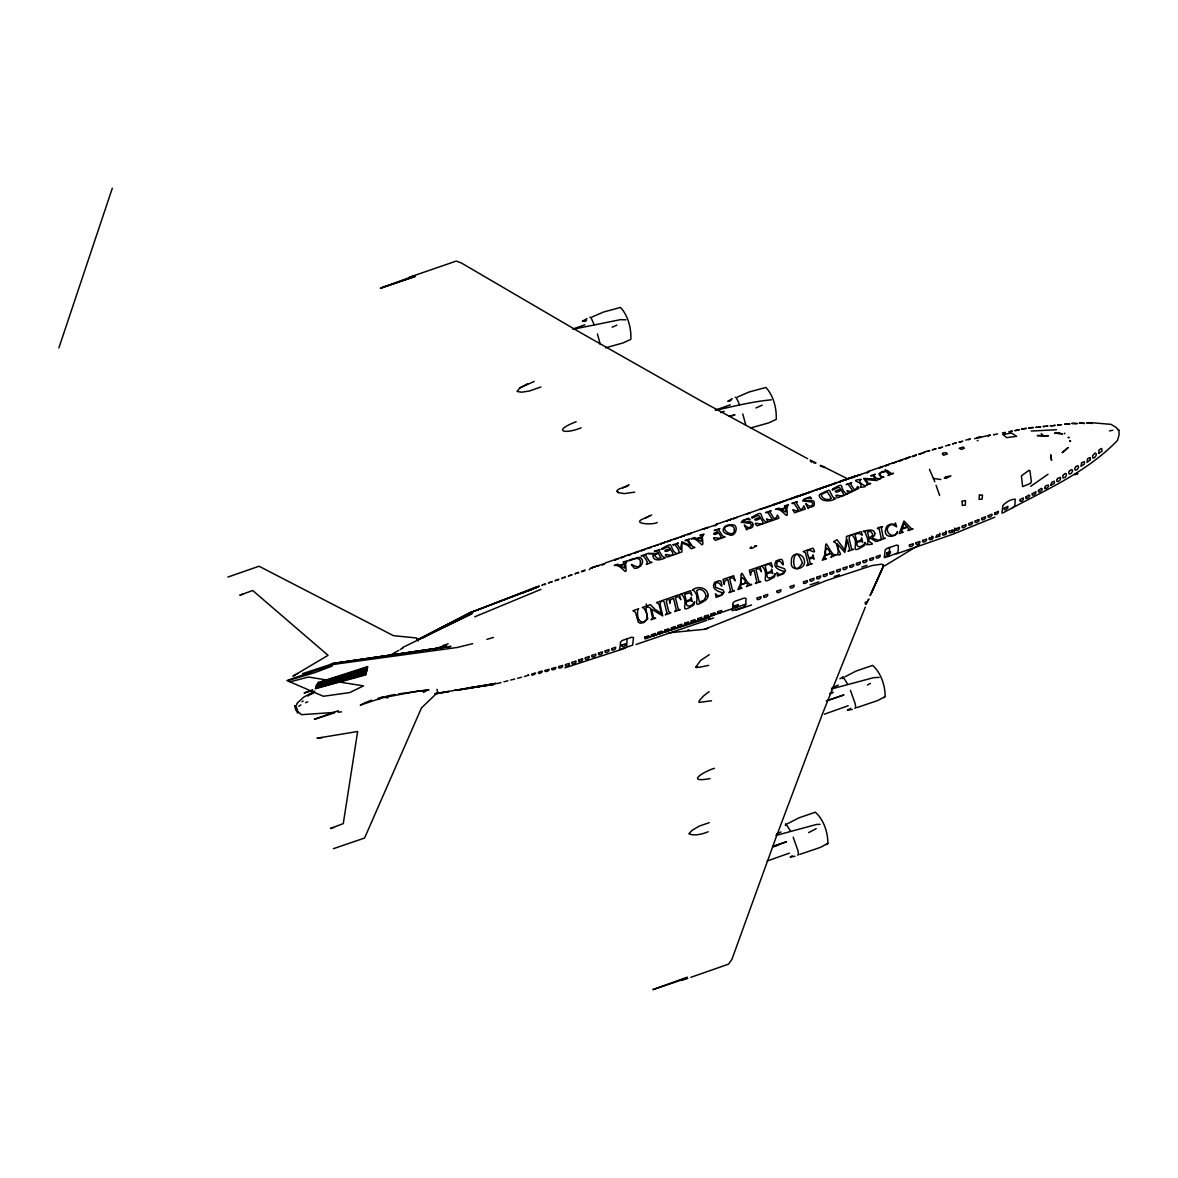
<?xml version="1.0" encoding="UTF-8"?>
<svg xmlns="http://www.w3.org/2000/svg" width="1178" height="1178" viewBox="0 0 1178 1178"><rect width="100%" height="100%" fill="white"/><g stroke="black" fill="none" stroke-linecap="round" stroke-linejoin="round"><path stroke-width="1.5" d="M528.598 590.885L532.824 588.632L531.307 589.839M785.373 825.454L785.785 823.628L790.585 831.241M842.638 678.631L843.036 676.805L847.836 684.418M931.813 536.034L931.548 539.333M939.823 533.251L939.543 536.55M945.846 531.16L945.566 534.459M954.828 528.024L954.313 532.515M870.203 594.993L872.736 590.06L870.159 595.67M825.145 467.548C818.224 466.061 818.71 463.528 825.145 467.548L847.556 478.769M909.048 529.29L907.885 530.63L913.083 528.966L911.139 528.421L903.982 520.971L899.153 533.634L903.261 532.22L901.582 531.838L902.363 528.981L907.428 527.243L908.989 529.143M799.936 854.33L820.418 847.394L827.854 843.374C827.972 832.478 823.628 819.446 815.309 812.216L798.846 817.885L787.596 823.687M857.186 707.507L877.669 700.557L885.12 696.551C885.238 685.655 880.894 672.623 872.574 665.393L856.111 671.048L844.862 676.849M517.275 390.978L520.19 387.739L534.223 381.436M626.696 646.486L627.079 638.844M888.551 556.399L897.415 552.997L898.269 550.229L898.284 545.517L896.473 545.119L886.916 548.433L885.164 550.082L884.28 557.577L888.551 556.399L889.213 555.162L889.596 547.52M951.588 532.368L952.722 531.97M322.713 681.311L318.075 682.298L315.365 688.732L365.71 674.876L367.683 666.557L322.345 681.237M336.393 680.722L337.615 676.673M497.087 683.608L501.077 682.533M503.934 681.812L507.909 680.781M510.751 680.045L514.742 679.014M517.584 678.278L521.574 677.247M524.416 676.511L528.848 675.141L527.935 675.009M58.9 347.849L112.322 188.2M366.211 673.124L339.087 681.488L315.984 687.275L315.969 686.185M882.97 565.97L883.397 564.689L881.497 564.174L871.97 565.573L826.632 580.459L704.65 629.288L668.309 632.895M538.832 586.305L534.945 587.955L539.318 586.011M455.341 689.586L456.578 690.352L458.375 689.66L435.536 693.857M865.3 607.112L822.465 713.868L776.066 837.396L731.877 959.481L728.46 964.193L690.794 977.328M872.471 590.796L883.75 565.293L871.661 592.166L883.309 566.574M589.265 569.784L590.826 568.002L604.741 563.54L602.385 565.19M624.796 556.531L624.59 556.31M631.423 554.234L631.217 554.013M634.176 553.277L635.811 552.408M654.026 546.371L655.675 545.502M677.851 537.934L676.732 538.626M714.913 526.051L716.489 524.284L869.511 471.421L867.818 471.848M737.075 517.481L736.868 517.26M750.312 512.872L750.106 512.651M763.55 508.263L763.344 508.042M835.335 483.451L836.94 482.479L836.159 482.715M854.035 477.65L854.668 476.442L839.119 481.979L839.943 481.846M861.221 474.484L856.067 476.074L856.892 475.956M867.155 473.085L867.568 472.319M889.316 464.515L889.11 464.294M895.943 462.203L895.736 461.997M902.554 459.906L902.348 459.685M915.026 455.812L916.366 454.855L911.934 456.652L915.88 455.135M922.418 453L918.649 454.163M924.008 452.691L925.172 451.675M942.621 446.992L938.689 448.141L941.575 447.463M962.868 441.087L958.936 442.236L961.822 441.544M974.559 438.672L990.33 435.021L989.181 435.286M988.239 436.287L989.093 435.565M997.648 433.902L993.569 434.697L994.438 434.711M1050.231 425.818L1052.16 425.685M1061.672 424.64L1059.655 424.905M1030.485 483.363L1031.368 481.743L1029.911 470.508L1028.821 470.449M589.81 317.25L590.914 317.559L594.198 324.657M735.175 397.281L736.279 397.604L739.563 404.702M688.968 833.671L692.237 830.225L699.276 826.102L709.23 822.656M330.679 679.353L330.134 679.897L331.003 679.603M331.548 680.383L331.357 680.545M333.61 678.395L333.345 678.661M334.11 680.472L332.608 680.678L333.477 680.398M883.956 697.7L885.12 696.551M826.691 844.523L827.854 843.374M751.373 546.813L750.018 548.153L751.962 548.315L756.674 545.841L754.759 545.767M297.489 702.883L303.777 697.111L314.776 691.133M444.489 692.311L435.595 693.739M709.127 691.619L703.634 695.874L699.231 700.733L699.04 702.397L711.512 700.777M322.949 681.252L323.832 681.017M325.364 681.208L325.673 681.414M327.602 681.252L326.718 681.488L328.147 681.355M326.601 682.018L326.424 682.136M329.472 681.929L329.28 682.077M328.102 680.796L328.795 680.442M332.726 681.017L333.035 681.237M334.169 681.002L334.478 681.223M423.3 637.74L432.635 632.409M318.708 682.872L319.017 683.078M321.299 682.739L320.519 683.034L321.727 682.975M322.036 682.047L322.227 682.18M321.697 684.153L322.006 684.359M325.202 682.607L325.393 682.725M1030.765 486.308L1048.022 474.219M297.077 703.369L296.679 705.033M1012.476 507.895L1014.818 505.789L1015.245 499.177C1010.68 499.119 1005.879 502.226 1002.846 505.627L1001.963 513.107L1003.465 512.636C1042.854 491.123 1085.748 473.335 1117.436 440.484L1119.1 434.888L1118.953 430.368L1116.199 427.54L1111.119 424.374L1091.667 422.711M919.385 544.737L884.663 565.838M298.8 706.285L300.935 704.915M939.632 536.093L935.788 537.418L936.849 535.077L939.764 534.459M307.752 696.051L313.878 692.222M922.875 453.088L924.259 452.219M850.604 708.287L847.424 710.275L852.268 709.406M792.279 855.773L790.158 857.098L795.003 856.229M1028.806 470.434L1021.4 475.883L1022.651 486.588L1030.47 483.392M945.522 446.006L949.939 444.577L948.334 445.49M965.769 440.086L970.289 438.908L968.64 439.733M310.771 694.416L313.834 692.62M378.536 699.496L382.938 696.905L387.886 697.921M586.983 318.59L582.433 321.255L586.453 320.519L582.698 321.226L585.599 320.563M732.363 398.635L727.813 401.3L730.978 400.594M525.933 591.754L525.668 591.783M596.657 566.191L598.704 565.808M621.027 557.709L622.573 557.017M627.653 555.398L629.199 554.72M647.502 548.492L649.049 547.814M651.36 547.152L651.066 547.107M657.987 544.854L657.692 544.796M702.441 529.378L717.269 524.387L716.489 524.284M759.781 509.441L761.327 508.749M783.503 501.18L783.208 501.136M790.114 498.883L789.82 498.839M855.596 475.883L839.163 481.905L840.768 481.11M905.411 458.772L906.957 458.095M297.622 673.448L292.924 676.187L328.058 655.336L252.725 590.517L239.797 595.184L242.933 594.139M389.373 655.719L398.738 650.359M400.299 649.476L403.009 647.929M839.929 678.749L842.653 677.232M592.033 317.015L603.622 311.993L620.482 307.443C628.051 315.409 631.423 328.515 630.834 339.367L623.206 342.886L605.536 347.834M737.413 397.06L748.987 392.024L765.862 387.474C773.431 395.455 776.803 408.545 776.214 419.397L768.586 422.931L750.901 427.879M544.369 584.759C549.007 582.433 539.627 585.481 542.351 585.466M550.995 582.462C555.633 580.136 546.253 583.184 548.963 583.154M557.606 580.15C562.245 577.824 552.865 580.872 555.589 580.857M564.233 577.853C568.871 575.527 559.491 578.575 562.215 578.545M570.844 575.541C575.482 573.23 566.117 576.278 568.827 576.248M577.47 573.244C582.109 570.918 572.729 573.966 575.453 573.951M584.744 570.579C587.233 568.488 576.867 573.598 584.082 570.918M402.596 647.517L472.128 613.561L416.865 640.346M520.19 387.739L527.582 383.719M470.744 612.427L417.159 640.169L470.744 612.427L538.022 586.924L469.889 612.869L416.821 640.184M423.462 692.355L427.923 690.014L398.473 693.901M867.42 684.992L870.439 683.402M808.653 832.61L816.207 828.635M594.139 567.369C598.748 565.19 589.471 568.149 592.122 568.076M656.249 554.161L658.355 553.292L660.932 557.709L657.663 558.534L654.983 556.104A3.298 1.796 -12.9 0 1 656.279 554.131M650.241 547.844L651.272 547.328M656.868 545.532L657.898 545.016M663.494 543.235L665.084 542.263L664.318 542.498M670.105 540.938L671.71 539.966L670.93 540.201M683.343 536.329L684.948 535.357L684.168 535.592M706.667 528.215C711.335 526.006 702.014 529.069 704.65 528.907M729.432 520.293L731.023 519.321L730.257 519.557M790.026 499.06L788.995 499.575L794.428 497.234M795.621 497.263L797.226 496.291L796.446 496.527M802.247 494.966L803.838 493.994L803.072 494.23M809.89 492.139L806.032 493.494L807.666 492.625M815.485 490.357L817.076 489.385L816.31 489.621M822.097 488.06L823.702 487.088L822.921 487.324M828.723 485.748L830.313 484.776L829.548 485.012M841.961 481.139L843.551 480.182L842.785 480.418M848.572 478.842L850.177 477.87L849.397 478.106M363.251 703.708L360.277 705.18L381.643 697.965L419.412 690.838M628.964 484.703C628.36 487.795 613.414 488.016 618.155 492.551L624.222 493.611L634.692 492.124M650.065 515.714L645.264 518.084L651.67 514.919M301.995 701.661L303.217 701.072M622.661 487.81L628.463 485.086M335.067 678.543L334.817 678.572M522.664 593.123L523.709 592.652M645.544 517.952C628.802 523.577 652.406 525.373 657.25 522.502M709.289 654.673L700.704 660.387L695.992 666.733L699.305 667.308L708.685 665.364M928.087 451.41L929.707 450.482L925.761 451.63M934.831 449.436C939.588 447.419 930.046 450.011 932.77 450.04M955.078 443.517C959.82 441.5 950.293 444.091 953.017 444.121M612.148 327.234L616.845 325.143M755.967 407.956L762.21 405.188M994.792 517.186L952.737 534.282L896.06 553.999M829.916 693.724L833.17 692.311L829.798 693.459M1077.296 473.585L1074.896 474.41M860.662 479.652C856.215 484.968 873.678 486.499 860.264 487.265C864.74 481.287 847.144 480.963 861.03 479.358M332.167 666.085L315.071 672.535L288.949 680.266M832.139 687.687L838.309 685.11M776.42 833.877L781.058 831.933M474.719 616.83L540.938 589.353M305.544 702.736L307.767 701.808M328.618 682.033L327.72 682.268L328.412 681.9M326.556 680.501L325.673 680.722L326.924 680.221M328.824 681.296L327.926 681.517L328.618 681.164M330.282 680.501L330.017 680.531M330.296 681.267L329.413 681.488L330.105 681.134M331.386 682.003L330.503 682.224L331.195 681.871M851.503 477.915L859.174 474.867M364.031 703.119L371.541 700.144M469.889 612.869L536.874 586.762M320.666 683.682L319.783 683.903L320.475 683.549M321.992 682.945L321.314 683.004M322.006 683.608L321.756 683.638M323.464 682.916L323.214 682.945M615.961 559.314C611.073 561.435 620.438 558.328 617.979 558.622M642.437 550.111C637.563 552.217 646.913 549.125 644.454 549.404M662.286 543.205L660.652 544.059L661.462 543.941M668.913 540.893L667.278 541.762L668.088 541.63M675.539 538.596L673.89 539.45L674.714 539.333M682.15 536.299L680.516 537.153L681.326 537.021M688.777 533.987C683.888 536.108 693.253 533.001 690.794 533.295M728.24 520.264L726.59 521.118L727.415 521M734.851 517.967L733.217 518.821L736.044 517.996M748.089 513.358L746.454 514.212L749.282 513.387M774.564 504.14C769.69 506.26 779.041 503.153 776.582 503.448M781.191 501.843L779.541 502.697L782.383 501.872M786.742 499.943L787.802 499.531M801.04 494.937L799.406 495.791L800.215 495.658M814.292 490.328L812.643 491.182L813.468 491.064M820.904 488.031L819.27 488.885L820.079 488.752M827.53 485.719L825.881 486.573L826.706 486.455M834.142 483.422L832.507 484.276L833.317 484.158M847.38 478.813L845.745 479.667L846.555 479.549M880.481 467.298C875.769 469.271 885.046 466.282 882.499 466.591M887.093 465.001L885.458 465.855L888.286 465.03M893.719 462.689L892.173 463.381L894.912 462.718M900.331 460.392L898.696 461.246L901.523 460.421M848.219 705.725L824.379 714.192M789.407 853.137L767.114 861.015M302.555 673.625L334.199 663.258L450.953 646.383L331.283 663.803L442.795 647.385M338.219 710.732L314.32 719.331L334.64 712.793M720.73 412.624L724.072 411.431L720.627 412.359M572.714 329.074L584.921 324.819M715.164 410.15L730.301 404.864M979.271 437.656C984.322 436.066 974.25 437.715 977.136 438.083M1003.553 432.93L1005.349 432.473L1002.375 432.915M414.803 275.652L380.435 288.139L415.127 276.462L380.523 288.286M791.763 498.692L813.232 491.093M815.853 490.166L836.365 482.921M367.551 667.278L337.438 677.247M367.403 667.926L337.261 677.806M367.256 668.574L337.07 678.381M367.124 669.192L336.908 678.926M366.976 669.826L336.731 679.485M312.656 690.014L304.101 693.047L312.523 690.175M366.814 670.503L336.555 680.118M366.667 671.151L335.642 680.987L316.352 685.066M366.52 671.813L316.411 686.273M687.275 977.166L652.892 989.623L687.584 977.961M227.884 577.073L259.027 566.235L393.408 635.649L416.644 637.99L418.161 640.95M763.992 508.351L786.919 500.282M795.93 497.116L799.891 495.717M802.719 494.716L809.522 492.33M819.358 488.87L836.395 482.877M540.879 386.973L529.29 391.022L521.633 392.2L517.171 391.479M581.152 427.835C564.129 434.726 552.129 430.868 576.145 421.724M366.373 672.461L316.205 686.759M605.418 562.922L703.354 528.848M868.731 471.318L910.167 456.902L906.132 458.816M621.748 557.754L623.766 557.047M628.375 555.456L630.392 554.75M634.986 553.145L638.609 551.481L637.828 551.716M760.502 509.485L762.519 508.778M919.37 454.222L921.387 453.515M315.792 686.759L320.946 684.963M318.973 686.141L315.778 687.775L366.063 673.787M320.401 686.126L315.571 688.246L365.887 674.331M647.105 606.596L645.824 608.334L647.738 618.951L643.512 622.676L640.14 623.221L638.27 622.161L635.516 612.427L632.998 610.734L638.638 608.776L637.74 610.13C635.369 629.435 654.467 622.573 643.733 608.01L642.304 607.495L650.433 604.667L654.909 609.276L661.359 613.414L659.032 604.196L656.573 602.532L661.123 600.957L660.033 603.975L662.743 615.903L651.611 609.203L653.613 617.802L655.601 618.214L651.051 619.79L652.627 618.082L650.33 607.936L647.149 606.596L646.133 603.975M1077.605 473.085L1074.689 474.601L1077.87 473.747M708.125 831.771C702.648 834.186 694.092 836.1 689.321 833.95M409.09 277.331L456.239 261.074L461.349 262.974L579.885 332.284L700.91 400.873L807.666 458.713M714.398 768.321C704.459 771.192 684.462 783.223 709.995 778.599M773.622 846.791L778.673 845.053M442.972 645.573L448.155 643.806M433.283 649.726L446.595 645.161L433.062 649.417M713.618 617.994L708.449 619.761L709.848 617.552L644.808 638.564L745.836 604.093M736.014 610.292L751.535 604.962M810.125 584.833L818.739 581.873M834.245 576.543L839.413 574.761M861.825 567.06L866.993 565.293M772.665 846.526L786.492 841.784L772.591 846.511M884.752 556.679L889.213 555.162M636.017 644.469L706.726 620.35M573.848 329.089L620.497 319.636L625.93 319.798M715.856 410.268C734.056 406.189 752.771 401.565 771.31 399.828M687.657 978.388L682.077 980.184M333.389 848.69L364.591 838.044L421.474 707.904L437.745 692.325L436.935 689.292M564.954 667.823L625.12 648.253M704.65 629.288L707.787 628.301M333.565 827.516L330.414 828.473L343.269 823.628L357.641 731.494L317.015 738.208L322.271 737.561M908.974 457.388L909.74 457.152M809.684 491.933L810.464 491.697M677.556 537.89L678.322 537.654M486.867 639.389L493.435 637.46M378.05 698.289L382.938 696.905M331.71 664.657L457.226 647.473L472.702 643.659M1038.878 427.158L1040.689 426.804L1035.786 427.29L1036.684 427.378M1046.108 426.407L1047.949 426.053L1043.001 426.554L1044.93 426.421M1053.338 425.67L1055.179 425.317L1051.129 425.891M327.955 680.987L328.986 680.575M490.151 684.86L494.23 684.197M298.181 712.881L295.825 710.084L294.691 706.152L295.487 705.946M321.771 682.077L320.887 682.298L321.682 682.312M325.084 682.077L323.626 682.268L324.937 682.18M336.363 663.347L286.917 680.545L323.361 696.272L349.822 692.561L363.472 685.89L308.415 677.041L289.979 681.841M470.508 687.819C465.443 689.027 475.308 687.525 472.658 687.466M477.561 686.641L475.809 687.216L479.932 686.553M434.167 631.614L435.683 631.246M977.195 440.675L978.005 440.498M386.369 696.227L394.954 694.519M1009.428 431.737L1012.344 431.104L1008.824 431.899M1015.392 430.618L1019.323 429.734L1014.847 430.618M1109.485 430.898L1112.812 430.264M831.388 688.983L873.693 677.644L879.127 677.438M775.919 835.467L816.442 824.467L820.065 824.335M687.657 630.142L689.145 629.877M487 685.39L482.877 686.067M458.271 689.925L496.174 683.358L459.435 689.513M434.77 693.651L443.694 692.149M456.578 690.352L494.289 684.285L467.857 687.996M444.857 691.898L448.98 691.515L444.091 692.149M1060.598 424.919L1057.461 425.067L1059.375 424.934M417.233 691.25L428.998 689.94M323.479 681.296L322.389 681.385M328.323 680.634L327.072 680.722L327.955 680.501M334.361 712.425L301.465 714.678L298.446 712.086M337.953 712.145L341.561 711.88M1031.251 431.03L1056.489 429.749M297.312 712.896C298.711 711.968 295.177 703.075 294.691 706.152M1064.691 433.813L1064.824 433.092M813.6 462.792L816.015 462.91L810.096 460.068M929.471 469.315L933.403 478.415L940.854 479.52M728.446 534.385C735.735 539.141 740.137 523.017 731.067 524.917C723.366 524.122 719.169 532.75 728.431 534.385M833.626 497.793L835.82 498.427C831.418 501.902 820.05 502.27 819.152 495.32A6.184 2.518 -14.9 0 1 821.478 493.346C833.494 488.443 826.897 489.15 833.626 497.793M1118.099 429.97L1118.953 430.368M854.801 708.199L855.846 707.963L855.184 703.722L850.457 690.367M797.535 855.022L798.581 854.786L797.918 850.545L793.192 837.19M810.493 461.364L811.833 462.218M885.164 469.492L888.536 473.438M865.344 603.99L865.226 602.076M879.937 478.901L876.123 478.268L873.84 475.323L875.239 474.233L870.704 475.838L872.854 475.632L875.666 479.034L863.592 478.401L867.494 483.76L866.257 485.292L870.704 483.466L868.48 483.451L865.521 479.475L876.55 480.58C888.227 473.011 883.441 480.918 879.804 474.219A3.181 1.222 -15.4 0 1 880.717 472.776L886.445 471.333L889.361 474.307L887.947 475.47L893.528 473.32L891.363 473.571L887.373 470.523L881.807 471.804L878.847 473.968L881.159 477.458L879.878 478.931M933.403 478.415L934.787 481.743M936.068 485.292L939.632 495.496M742.803 413.993L745.645 424.463M597.437 333.963L600.279 344.418M640.449 562.009C640.714 574.084 625.047 557.606 634.427 568.297C638.741 569.224 645.927 562.642 640.744 557.886A7.039 2.871 -14.9 0 0 637.858 557.474C615.122 566.942 640.449 552.188 640.449 562.009M741.212 574.79L740.447 583.949L737.899 589.574L742.007 588.146L740.314 587.734L741.036 584.759L746.101 582.992C751.505 586.04 740.344 588.647 751.711 584.465C746.425 585.805 741.669 568.267 741.212 574.79M825.645 545.414L824.894 554.573L822.332 560.213L826.455 558.77L824.762 558.357L825.483 555.383L830.534 553.616C835.938 556.664 824.791 559.27 836.159 555.088C830.858 556.428 826.117 538.891 825.645 545.414M742.125 577.618C736.78 588.293 751.314 583.728 742.125 577.618M826.573 548.241C821.228 558.917 835.762 554.352 826.573 548.241M658.561 550.2L662.61 556.62L665.305 557.754C661.962 559.771 653.849 561.891 652.848 556.193A3.74 2.032 -12.9 0 1 653.716 555L654.968 554.22C645.264 553.307 644.69 553.41 656.75 553.41L658.119 552.938L656.573 551.083L654.364 551.23L660.078 549.419L658.561 550.2M752.889 524.563C753.979 529.688 746.999 527.391 746.749 529.953C741.698 519.572 745.409 528.775 750.15 527.391L751.52 525.152L750.298 523.356L741.183 522.266L742.788 520.47L748.796 518.246L750.136 519.881L747.736 519.424A4.3 1.752 -14.9 0 0 743.745 520.426C740.962 524.505 753.198 518.762 752.889 524.563M814.292 503.197C815.382 508.336 808.402 506.025 808.152 508.587C803.101 498.206 806.812 507.423 811.539 506.039L812.923 503.801L811.701 502.005L802.571 500.9L804.176 499.104L810.184 496.895L811.524 498.53L809.139 498.073A4.3 1.752 -14.9 0 0 805.148 499.074C802.365 503.153 814.602 497.411 814.292 503.197M885.355 530.998C884.545 538.832 897.165 537.065 897.548 531.514C893.542 540.938 882.322 530.66 889.846 525.226A4.491 3.858 -25.6 0 1 892.674 524.681L896.62 526.846L895.501 523.047L894.529 524.269L890.774 524.063L888.197 525.182A6.111 5.257 -25.6 0 0 886.327 527.243L885.355 530.998M846.54 538.14L844.773 549.979L837.028 539.76L833.538 541.747C837.676 542.278 839.664 552.099 837.175 554.735C844.803 556.06 836.454 550.347 837.043 543.573L844.832 552.379L847.453 539.951L849.603 549.552L848.013 551.275L853.564 549.346L851.871 549.287L851.37 548.168L849.058 538.228L850.133 535.195L846.422 536.491L846.54 538.14M1023.402 498.279C1023.24 503.639 1015.834 500.812 1022.548 498.294L1023.402 498.279M1026.009 496.925C1024.565 501.18 1032.355 495.526 1028.792 495.025L1026.009 496.925M1032.252 493.656C1031.059 497.16 1036.935 494.038 1035.889 491.756L1032.252 493.656M1038.495 490.387C1037.141 494.701 1044.915 489.061 1041.234 488.369L1038.495 490.387M1044.724 487.869C1044.356 490.342 1049.819 487.132 1048.287 484.968L1045.519 485.969L1044.724 487.869M1090.445 459.611L1086.985 462.409L1087.53 458.728L1090.21 457.491L1090.445 459.611M1092.86 457.771C1094.347 459.332 1098.411 453.353 1095.113 452.985L1092.624 455.65L1092.86 457.771M1098.662 453.353L1102.034 451.174L1101.739 448.465L1099.089 449.79L1098.662 453.353M670.194 600.927L670.002 603.313L668.721 598.306L679.397 594.596C682.636 606.611 680.148 593.182 675.421 597.732L678.248 609.232L680.221 609.644L674.67 611.573L676.26 609.851L673.58 598.38L670.753 599.573L670.194 600.927M724.47 582.05L724.279 584.421L722.997 579.429L733.658 575.718C736.913 587.734 734.424 574.29 729.697 578.854L732.525 590.355L734.498 590.767L728.946 592.696L730.537 590.973L727.857 579.488L725.03 580.695L724.47 582.05M750.784 572.891L750.592 575.276L749.311 570.27L759.972 566.559C763.226 578.575 760.738 565.145 756.011 569.696L758.823 581.196L760.797 581.608L755.26 583.537L756.85 581.829L754.156 570.343L751.343 571.536L750.784 572.891M676.938 543.78L680.501 549.449L681.841 541.689L690.897 545.826L687.201 540.422L685.036 540.569L689.586 538.979L688.408 540.452L692.546 546.592L694.917 547.446L691.221 548.727L687.466 545.223L681.988 542.955L681.812 552.011L678.116 553.292L679.132 551.451L677.836 548.565L674.95 544.678L672.771 544.84L678.44 543.029L676.938 543.78M769.705 511.517L773.961 518.511C778.864 518.335 776.007 510.987 778.938 518.217L768.277 521.928C763.977 515.125 768.586 522.09 772.12 519.145L768.056 512.754L765.538 512.563L771.192 510.766L769.705 511.517M796.004 502.358L800.274 509.352C805.178 509.176 802.321 501.828 805.251 509.073L794.576 512.783C790.276 505.966 794.9 512.931 798.419 510L794.37 503.595L791.852 503.404L797.506 501.607L796.004 502.358M850.28 483.481L854.197 489.547C857.746 489.812 857.142 483.378 858.806 488.355L848.646 493.346C844.228 487.294 849.794 493.818 852.416 490.372L848.293 484.379L846.128 484.526L851.782 482.73L850.28 483.481M802.468 562.922C789.658 584.2 792.117 535.843 802.468 562.922M874.901 533.472L874.739 534.635A3.608 2.989 -31.6 0 1 873.664 536.284L872.324 537.242C873.84 540.496 883.898 539.848 875.887 541.571L870.483 538.11C863.15 542.101 881.173 544.501 866.316 544.604C870.454 542.366 865.933 535.784 865.197 532.161L863.135 531.263C866.787 530.748 873.855 527.832 874.901 533.472M531.676 674.331C531.19 677.497 540.761 670.149 531.676 674.331M538.434 672.388C538.405 676.363 547.269 667.955 538.434 672.388M545.193 670.444C543.853 672.667 549.537 671.224 549.125 669.31L545.193 670.444M551.952 668.5C550.612 671.048 556.576 669.502 555.883 667.366L551.952 668.5M558.711 666.557C557.341 669.413 563.599 667.779 562.642 665.423L558.711 666.557M565.469 664.613C564.159 667.764 570.432 665.776 569.342 663.332L565.469 664.613M572.11 662.36C570.697 665.673 577.176 663.376 575.968 661.02L572.11 662.36M578.722 660.063C577.323 663.42 583.699 661.035 582.58 658.723L578.722 660.063M585.348 657.766C583.979 661.079 590.311 658.796 589.206 656.411L585.348 657.766M591.96 655.454C590.605 658.782 596.937 656.499 595.818 654.114L591.96 655.454M598.586 653.157C597.217 656.47 603.548 654.202 602.444 651.817L598.586 653.157M605.197 650.86C603.843 654.173 610.175 651.89 609.055 649.505L605.197 650.86M611.824 648.548C610.454 651.861 616.786 649.593 615.682 647.208L611.824 648.548M620.482 644.351L619.495 649.652L632.645 645.117L633.514 637.622L631.702 637.239L622.146 640.537L620.379 642.201L620.482 644.351M621.896 645.043C620.541 648.356 626.873 646.089 625.768 643.703L621.896 645.043M644.911 637.033C643.556 640.346 649.888 638.078 648.784 635.693L644.911 637.033M651.537 634.736C650.168 638.049 656.499 635.781 655.395 633.396L651.537 634.736M658.149 632.424C656.794 635.752 663.126 633.469 662.021 631.084L658.149 632.424M664.775 630.127C663.405 633.44 669.737 631.172 668.633 628.787L664.775 630.127M671.401 627.83C670.046 631.128 676.363 628.861 675.259 626.475L671.401 627.83M678.013 625.518C676.643 628.846 682.975 626.563 681.871 624.178L678.013 625.518M684.639 623.221C683.269 626.534 689.601 624.266 688.497 621.881L684.639 623.221M691.25 620.924C689.881 624.237 696.227 621.955 695.108 619.569L691.25 620.924M697.877 618.612C696.507 621.925 702.839 619.657 701.735 617.272L697.877 618.612M704.488 616.315C703.133 619.628 709.465 617.36 708.346 614.975L704.488 616.315M711.114 614.003C709.745 617.331 716.077 615.049 714.972 612.663L711.114 614.003M717.726 611.706C716.371 615.019 722.703 612.751 721.584 610.366L717.726 611.706M733.01 605.197L732.098 610.675L743.244 607.2L745.63 605.109L746.042 598.483L744.231 598.085L734.674 601.384L732.907 603.048L733.01 605.197M734.424 605.89C733.069 609.217 739.401 606.935 738.297 604.55L734.424 605.89M757.189 597.982C755.834 601.295 762.166 599.013 761.047 596.628L757.189 597.982M763.815 595.67C762.446 598.998 768.778 596.716 767.673 594.33L763.815 595.67M777.053 591.076C775.684 594.389 782.015 592.107 780.911 589.722L777.053 591.076M790.291 586.467C788.921 589.78 795.253 587.498 794.149 585.127L790.291 586.467M803.529 581.858C802.159 585.171 808.491 582.904 807.386 580.518L803.529 581.858M810.14 579.561C808.785 582.874 815.117 580.592 814.013 578.207L810.14 579.561M816.766 577.249C815.397 580.563 821.729 578.295 820.624 575.909L816.766 577.249M823.393 574.952C822.023 578.265 828.355 575.998 827.25 573.612L823.393 574.952M830.004 572.641C828.635 575.968 834.981 573.686 833.862 571.301L830.004 572.641M836.63 570.343C835.261 573.657 841.593 571.389 840.488 569.003L836.63 570.343M843.242 568.046C841.872 571.359 848.219 569.077 847.1 566.692L843.242 568.046M849.868 565.734C848.499 569.062 854.83 566.78 853.726 564.395L849.868 565.734M856.48 563.437C855.125 566.751 861.457 564.483 860.338 562.097L856.48 563.437M863.106 561.14C861.736 564.453 868.068 562.171 866.964 559.786L863.106 561.14M869.717 558.828C868.363 562.142 874.694 559.874 873.575 557.489L869.717 558.828M876.344 556.531C874.974 559.844 881.306 557.562 880.202 555.191L876.344 556.531M886.681 552.938C885.311 556.252 891.643 553.969 890.539 551.584L886.681 552.938M909.431 545.016C908.076 548.33 914.408 546.062 913.303 543.676L909.431 545.016M916.057 542.705C914.688 546.032 921.019 543.75 919.915 541.365L916.057 542.705M922.668 540.408C921.314 543.721 927.646 541.453 926.541 539.068L922.668 540.408M929.295 538.11C927.925 541.424 934.257 539.141 933.153 536.756L929.295 538.11M942.533 533.501C941.163 536.815 947.51 534.547 946.39 532.161L942.533 533.501M949.159 531.204C947.789 534.517 954.121 532.22 953.017 529.85L949.159 531.204M955.756 528.848C954.416 532.22 960.63 529.614 959.54 527.302L955.756 528.848M962.249 526.213C960.909 529.585 967.123 526.978 966.034 524.681L962.249 526.213M968.728 523.577C967.403 526.949 973.617 524.357 972.527 522.045L968.728 523.577M975.222 520.941C973.882 524.313 980.096 521.721 979.006 519.41L975.222 520.941M981.716 518.305C980.376 521.677 986.59 519.086 985.5 516.774L981.716 518.305M988.209 515.669C986.87 519.042 993.083 516.45 991.994 514.138L988.209 515.669M994.703 513.048C993.496 516.435 999.445 513.579 998.384 511.267L994.703 513.048M1004.26 508.219C1002.905 511.812 1009.001 508.44 1007.912 506.319L1004.26 508.219M791.469 561.95C789.348 571.875 805.075 570.167 804.574 561.641C804.044 552.129 790.07 550.98 791.469 561.95M734.395 530.012C734.409 536.932 724.647 532.824 724.514 528.083C726.885 524.357 734.689 524.475 734.395 530.012M625.503 563.879C627.845 580.783 622.75 563.953 614.239 565.425C615.534 566.014 617.198 562.672 619.687 565.352L624.738 563.599L625.003 562.009L623.133 562.097L627.256 560.669L625.503 563.879M702.265 537.183C704.606 554.072 699.511 537.256 690.985 538.729C692.296 539.318 693.945 535.961 696.448 538.655L701.499 536.888L701.764 535.298L699.894 535.401L704.017 533.973L702.265 537.183M786.698 507.806C789.054 524.696 783.959 507.88 775.433 509.352C776.729 509.941 778.393 506.584 780.881 509.279L785.947 507.512L786.197 505.922L784.342 506.025L788.45 504.596L786.698 507.806M866.154 603.048L866.095 604.226L868.878 598.998L866.154 603.048M624.59 564.203L624.531 568.135L620.173 565.528L624.59 564.203M701.352 537.492L701.278 541.424L696.92 538.817L701.352 537.492M785.8 508.116L785.726 512.047L781.367 509.441L785.8 508.116M645.264 554.794L649.534 561.567L651.994 562.377L646.398 564.336L647.414 562.524L646.133 559.594L643.1 555.618L641.053 555.869L646.751 554.058L645.264 554.794M718.359 529.364L722.644 536.123L725.103 536.947L715.37 540.334C707.772 533.398 727.606 543.824 718.344 532.78C713.573 536.667 710.967 532.427 718.035 532.323L716.209 530.188L714.148 530.439L719.861 528.613L718.359 529.364M722.512 592.725L721.289 594.831A4.3 3.181 -29.9 0 1 717.417 595.479L715.429 593.83L716.106 597.408L722.158 595.081L724.146 592.122L722.983 590.075L715.576 587.424L715.296 584.303L716.636 582.668C719.463 581.137 721.775 587.896 721.937 585.952C721.113 578.413 719.979 580.725 714.781 582.182C710.511 588.809 717.858 591.444 722.512 592.725M783.915 571.359L782.693 573.48A4.3 3.181 -29.9 0 1 778.805 574.128L776.817 572.464L777.509 576.057L783.561 573.715L785.549 570.77L784.386 568.724L776.965 566.073L776.685 562.937L778.025 561.302C780.867 559.771 783.164 566.544 783.341 564.601C782.516 557.061 781.367 559.359 776.184 560.831C771.914 567.443 779.247 570.078 783.915 571.359M881.291 527.832L883.367 538.081L885.282 538.272L879.701 540.246L881.291 538.523L879.097 528.745C872.648 528.789 886.047 525.255 881.674 527.302L881.291 527.832M661.889 548.624C661.138 552.04 668.809 542.911 670.253 548.992C661.786 549.463 664.392 553.94 670.532 549.404C679.721 561.435 659.444 549.935 667.219 557.076L677.291 553.572L675.804 553.292C667.926 546.636 675.568 540.599 661.889 548.624M751.814 517.333C751.063 520.75 758.75 511.635 760.193 517.702C751.711 518.261 754.347 522.634 760.458 518.114C769.646 530.159 749.37 518.644 757.159 525.8L767.231 522.296L765.729 522.001C757.778 515.419 765.567 509.117 751.814 517.333M832.404 489.297C831.653 492.713 839.325 483.598 840.768 489.665C832.301 490.136 834.907 494.627 841.048 490.077C850.236 502.122 829.96 490.608 837.749 497.764L847.659 493.876L846.26 493.803C838.162 487.574 846.393 480.83 832.404 489.297M705.931 596.245L704.326 599.926L699.438 602.149L696.713 590.634C700.527 586.983 705.961 591.886 705.931 596.245M708.111 595.42L707.625 597.54A6.184 4.579 -29.9 0 1 704.945 600.603C689.498 610.337 701.985 598.674 693.842 590.576L692.414 590.06C698.083 585.319 707.654 587.689 708.111 595.42M1050.909 485.277L1054.413 483.319L1054.325 481.184L1051.63 482.362L1050.909 485.277M666.925 613.12L665.334 614.828L670.93 612.884L668.692 611.676L666.38 601.752L667.484 598.733L661.889 600.677L664.201 601.943L666.925 613.12M808.196 563.967L806.591 565.69L812.202 563.732L810.273 563.54L809.242 559.064L812.658 558.077L814.042 559.182L813.07 554.867L812.128 557.076L809.05 558.254C802.071 540.835 819.652 558.946 812.879 548.153L803.146 551.54L805.457 552.791L808.196 563.967M694.564 601.855L693.945 604.874C676.938 615.372 690.264 603.003 681.856 594.713L680.428 594.227L690.499 590.723L692.001 595.317L689.601 592.858L684.58 594.33L686.347 600.971L690.131 599.558L691.177 597.187L692.178 601.619L690.647 600.456L686.509 601.693C685.125 609.07 693.209 605.566 694.564 601.855M775.153 573.819L774.52 576.837C757.528 587.218 770.854 575.114 762.446 566.677L761.017 566.191L771.089 562.701C774.771 574.069 770.191 559.329 765.17 566.309L766.937 572.935L770.721 571.521L771.752 569.151L772.753 573.583L771.237 572.434L767.099 573.657C765.715 581.048 773.799 577.529 775.153 573.819M865.079 542.543L864.461 545.547C847.453 556.06 860.779 543.676 852.371 535.401L850.943 534.915L861.103 531.617C864.578 540.408 859.881 529.599 855.095 535.018L856.862 541.644L860.647 540.246L861.692 537.875L862.694 542.292L861.162 541.144L857.039 542.366C855.64 549.758 863.739 546.239 865.079 542.543M1068.019 447.699L1062.35 452.543L1068.019 447.699M903.644 524.622L902.554 528.333L907.06 526.787L904.041 523.385L903.644 524.622M1069.138 437.553L1068.299 437.494L1069.138 437.553M1070.537 441.176L1069.698 441.117L1070.537 441.176M821.272 494.627C821.39 498.795 828.193 501.136 831.374 498.294L827.044 491.609L821.272 494.627M1054.825 433.106L1062.6 433.769L1054.825 433.106M1021.606 429.072L1026.303 428.38L1021.606 429.072M1028.644 427.864L1033.489 427.54L1028.733 427.879M1064.779 424.168L1069.698 424.036L1064.779 424.168M1072.009 423.432L1077.045 423.579L1072.009 423.432M1081.61 462.821L1080.977 466.267L1084.482 464.014L1084.305 461.643L1081.61 462.821M962.146 501.254L962.249 505.391L965.312 505.126L965.518 500.606L962.146 501.254M1063.66 474.631L1062.85 475.706L1062.939 477.856L1063.778 477.812C1067.283 477.65 1067.312 470.626 1063.66 474.631M1069.668 470.773C1068.623 471.347 1068.196 474.439 1069.801 473.954C1071.656 473.954 1073.953 469.727 1071.494 469.58L1069.668 470.773M1075.676 466.9C1074.763 467.46 1074.203 470.552 1075.808 470.081C1077.693 470.051 1079.931 465.914 1077.487 465.663L1075.676 466.9M1057.653 478.504L1056.828 479.564C1055.562 484.232 1062.144 479.829 1060.347 477.311L1057.653 478.504M979.419 495.202L979.051 499.369L982.113 499.133L982.481 494.966L979.419 495.202M872.162 536.049L868.966 537.963L867.435 531.808L870.778 531.366L872.721 534.311A3.151 2.606 -31.6 0 1 872.162 536.049M942.871 453.25L942.253 453.898L943.534 455.253L947.392 453.913L946.125 452.573L942.871 453.25M964.105 448.258L961.631 449.436L959.201 448.258L963.118 447.051L964.105 448.258M329.295 679.382L328.765 679.927L329.295 679.382M332.299 678.351L331.754 678.896L332.299 678.351M331.931 679.323L331.386 679.868L331.931 679.323M333.374 679.235L332.844 679.78L333.374 679.235M334.802 679.176L334.272 679.721L334.802 679.176M334.434 680.133L333.904 680.678L334.434 680.133M945.669 476.869L944.3 478.209L946.258 478.356L950.955 475.883L945.669 476.869M335.332 677.424L334.773 677.924L335.332 677.424M324.554 681.075L324.554 681.075M331.386 681.031L331.386 681.031M320.063 681.856L320.063 681.856M318.885 683.505L318.885 683.505M319.017 684.138L319.017 684.138M318.487 684.933L318.487 684.933M320.298 684.138L320.298 684.138M323.449 683.373L323.449 683.373M325.305 681.9L325.305 681.9M324.892 683.358L324.892 683.358M326.542 682.592L326.542 682.592M327.985 682.577L327.985 682.577M1003.111 434.549L1006.527 437.612L1016.643 436.346L1011.49 432.989L1003.111 434.549M1079.357 423.02L1084.496 423.417L1079.357 423.02M1086.808 422.828L1091.991 423.403L1086.808 422.828M843.757 694.961L826.455 700.895L843.757 694.961M734.748 414.921L729.432 416.335L734.748 414.921M1048.14 435.889L1037.42 435.58L1048.14 435.889M1059.258 433.327L1058.359 433.268L1059.258 433.357M696.964 667.558L696.169 667.278L696.964 667.558M1042.177 434.697L1041.234 433.902L1043.31 435.757L1042.177 434.697M618.155 492.551L617.051 491.3L618.155 492.551M1051.203 457.947L1050.717 454.796L1051.542 460.407L1051.203 457.947"/></g></svg>
